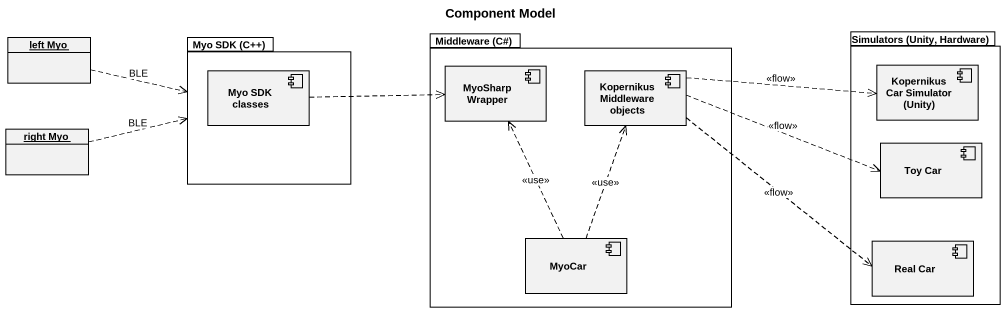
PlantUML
@startuml
title Component Model
allowmixing
hide circle
hide empty members
object "left Myo" as left_Myo
package "Myo SDK (C++)" as Myo_SDK_C {
  component "Myo SDK classes" as Myo_SDK_classes
}
package "Middleware (C#)" as Middleware_C {
  component "MyoSharp Wrapper" as MyoSharp_Wrapper
  component "Kopernikus Middleware objects" as Kopernikus_Middleware
  component MyoCar
}
package "Simulators (Unity, Hardware)" as Simulators_Unity_Hardware {
  component "Kopernikus Car Simulator (Unity)" as Kopernikus_Car_Simulator
  component "Toy Car" as Toy_Car
  component "Real Car" as Real_Car
}
object "right Myo" as right_Myo
left_Myo .right.> Myo_SDK_C : BLE
Myo_SDK_classes .right.> MyoSharp_Wrapper
Kopernikus_Middleware .right.> Kopernikus_Car_Simulator : <<flow>>
Kopernikus_Middleware .right.> Toy_Car : <<flow>>
Kopernikus_Middleware .right.> Real_Car : <<flow>>
right_Myo .right.> Myo_SDK_C : BLE
MyoCar .up.> MyoSharp_Wrapper : <<use>>
MyoCar .up.> Kopernikus_Middleware : <<use>>
@enduml
